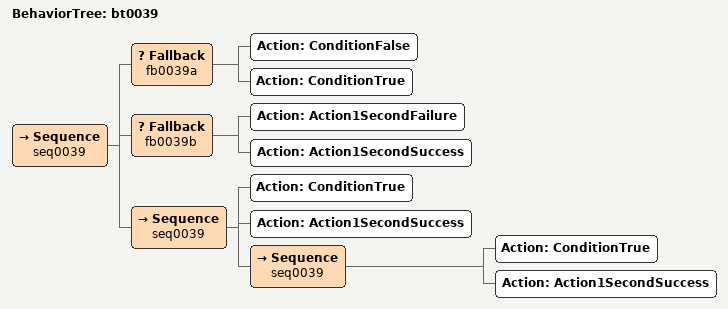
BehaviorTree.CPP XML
<root>

  <BehaviorTree ID="bt0039">
    <Sequence name="seq0039">
      <Fallback name="fb0039a">
        <Action ID="ConditionFalse" />
        <Action ID="ConditionTrue" />
      </Fallback>
      <Fallback name="fb0039b">
        <Action ID="Action1SecondFailure" />
        <Action ID="Action1SecondSuccess" />
      </Fallback>
     <Sequence name="seq0039">
      <Action ID="ConditionTrue" />
      <Action ID="Action1SecondSuccess" />

     <Sequence name="seq0039">
      <Action ID="ConditionTrue" />
      <Action ID="Action1SecondSuccess" />
      </Sequence>
     </Sequence>
     </Sequence>
  </BehaviorTree>

</root>
